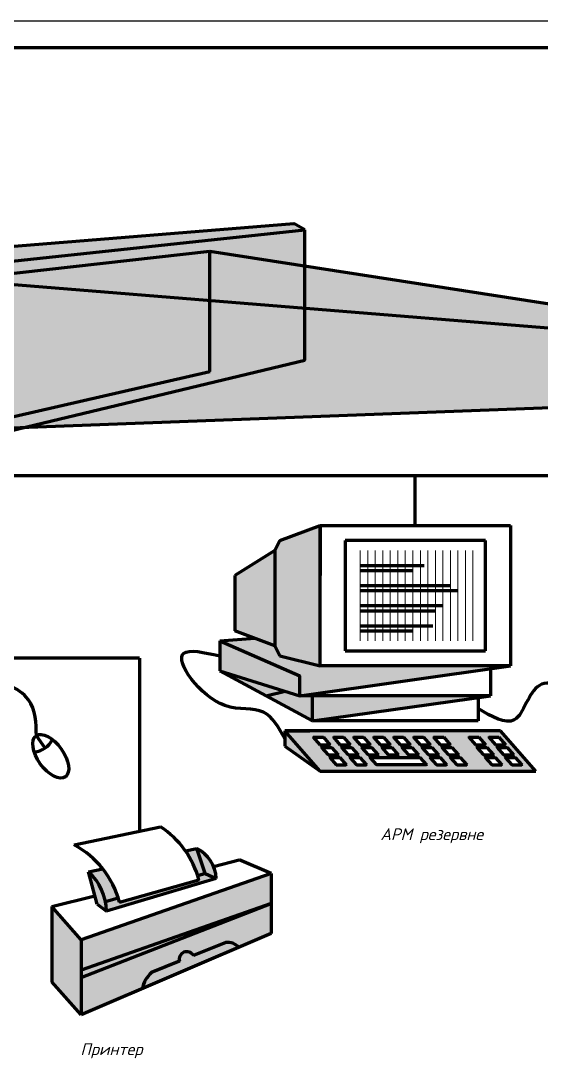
# Model space of a CAD drawing. Header units: millimetres. Extents: x 242 to 836, y 32 to 452.
# Drawn here: x 478.3 to 575.5, y 258 to 452.2 of the extents above; entities that cross this region are included whole.
import ezdxf

# ---------------------------------------------------------------- set-up
doc = ezdxf.new("R2010")
doc.units = ezdxf.units.MM
for name, color, linetype, lineweight in [('Контур', 3, 'Continuous', 0), ('Основна', 1, 'Continuous', 70), ('Товста', 1, 'Continuous', 120), ('Тонка', 7, 'Continuous', 5)]:
    doc.layers.add(name, color=color, linetype=linetype, lineweight=lineweight)
for name, color, linetype in [('Фон', 252, 'Continuous'), ('Фон 2', 254, 'Continuous'), ('Фон чорн.', 7, 'Continuous')]:
    doc.layers.add(name, color=color, linetype=linetype)
doc.styles.get("Standard").update_dxf_attribs({"font": 'isocpeui.ttf'})

msp = doc.modelspace()

# ---------------------------------------------------------------- hatches: boundary and pattern name
at = {"layer": 'Фон'}
for points in [[(465.66, 403.74), (513.57, 409.15), (531.29, 406.4), (531.29, 412.93), (461.16, 405.45), (461.16, 371.9), (477.79, 375.9), (465.66, 375.44)], [(534.1, 357.59), (526.7, 354.81), (525.85, 353.13), (525.85, 335.22), (526.75, 333.43), (534.1, 331.59)]]:
    msp.add_hatch(color=256, dxfattribs=at).paths.add_polyline_path(points)
h = msp.add_hatch(color=256, dxfattribs=at)
h.paths.add_polyline_path([(515.54, 336.02), (515.54, 335.13), (515.54, 330.6), (530.35, 325.97), (530.35, 329.54)])
h.paths.add_polyline_path([(525.66, 352.88), (518.35, 348.31), (518.35, 338.09), (525.66, 335.35)])
h.paths.add_polyline_path([(532.7, 325.75), (530.45, 325.75), (527.71, 326.61), (524.36, 325.81), (532.7, 321.3)])
h.paths.add_polyline_path([(527.73, 319.08), (527.73, 316.47), (533.76, 312.18)])
h = msp.add_hatch(color=256, dxfattribs=at)
h.paths.add_polyline_path([(489.43, 280.22), (484.18, 286.22), (484.18, 272.34), (489.43, 266.35)])
h.paths.add_polyline_path([(524.96, 287.06), (524.96, 292.49), (489.61, 280.15), (489.61, 274.63)])
h.paths.add_polyline_path([(502.72, 274.18), (507.82, 276.27, -0.823185), (510.56, 277.39), (516.56, 279.78, -0.256064), (519, 278.88), (524.96, 281.44), (524.96, 286.87), (489.61, 273.12), (489.61, 266.28), (500.91, 271.12, -0.16539)])
h.paths.add_polyline_path([(491.08, 292.68), (492.63, 286.89), (494.16, 285.71, 0.198915)])
h.paths.add_polyline_path([(493.55, 293.39), (491.08, 292.86, -0.160693), (494.16, 287.41), (496.37, 288.04, 0.089764)])
h.paths.add_polyline_path([(511.1, 297.18), (509.18, 296.76, -0.072716), (511.39, 292.3), (512.64, 292.65)])
h.paths.add_polyline_path([(511.31, 297.11), (512.85, 292.59), (514.7, 291.84, 0.259991)])
at = {"layer": 'Фон 2'}
h = msp.add_hatch(color=254, dxfattribs=at)
h.paths.add_polyline_path([(531.29, 406.22), (513.66, 408.95), (513.66, 399.87), (531.29, 398.44)])
h.paths.add_polyline_path([(513.48, 408.95), (466.73, 403.67), (513.48, 399.88)])
h.paths.add_polyline_path([(513.48, 399.7), (465.85, 403.56), (465.85, 375.65), (513.48, 386.63)])
h.paths.add_polyline_path([(531.29, 398.25), (513.66, 399.68), (513.66, 386.48), (466.73, 375.66), (478.72, 376.12), (531.29, 388.75)])
h = msp.add_hatch(color=254, dxfattribs=at)
h.paths.add_polyline_path([(639.1, 389.51), (531.48, 398.24), (531.48, 388.61), (479.64, 376.15), (639.1, 382.19)])
h.paths.add_polyline_path([(531.48, 406.19), (531.48, 398.42), (636.66, 389.9)])
at = {"layer": 'Фон чорн.'}
h = msp.add_hatch(color=256, dxfattribs=at)
h.paths.add_polyline_path([(460.98, 405.5), (456.48, 408.2), (456.48, 374.63), (460.98, 371.93)])
h.paths.add_polyline_path([(531.17, 413.1), (529.22, 414.21), (456.66, 408.27), (461.07, 405.63)])
h = msp.add_hatch(color=256, dxfattribs=at)
h.paths.add_polyline_path([(566.07, 331.03), (566.07, 331.38), (534.2, 331.38), (526.64, 333.27), (525.7, 335.15), (522.01, 336.53), (515.81, 336.09), (530.54, 329.65), (530.54, 325.95)])
h.paths.add_polyline_path([(563.73, 325.61), (563.73, 325.75), (532.88, 325.75), (532.88, 321.27)])
h.paths.add_polyline_path([(516.27, 330.18), (524.12, 325.94), (527.37, 326.71)])
h.paths.add_polyline_path([(567.93, 319.19), (527.81, 319.19), (534.2, 311.88), (574.33, 311.88)])
h.paths.add_polyline_path([(534.3, 316.31), (536.36, 316.31), (537.76, 314.71), (535.7, 314.71)], flags=16)
h.paths.add_polyline_path([(534.16, 316.6), (532.76, 318.2), (534.83, 318.2), (536.23, 316.6)], flags=16)
h.paths.add_polyline_path([(534.17, 316.69), (532.94, 318.1), (534.82, 318.1), (536.05, 316.69)], flags=0)
h.paths.add_polyline_path([(534.47, 316.22), (536.35, 316.22), (537.58, 314.81), (535.71, 314.81)], flags=0)
h.paths.add_polyline_path([(534.17, 316.79), (533.12, 318.01), (534.82, 318.01), (535.87, 316.79)], flags=0)
h.paths.add_polyline_path([(534.65, 316.12), (536.35, 316.12), (537.41, 314.9), (535.71, 314.9)], flags=0)
h.paths.add_polyline_path([(535.83, 314.43), (537.89, 314.43), (539.29, 312.83), (537.23, 312.83)], flags=16)
h.paths.add_polyline_path([(536, 314.33), (537.88, 314.33), (539.11, 312.92), (537.24, 312.92)], flags=0)
h.paths.add_polyline_path([(536.18, 314.24), (537.88, 314.24), (538.94, 313.02), (537.24, 313.02)], flags=0)
h.paths.add_polyline_path([(536.51, 318.2), (538.58, 318.2), (539.98, 316.6), (537.91, 316.6)], flags=16)
h.paths.add_polyline_path([(536.69, 318.1), (538.57, 318.1), (539.8, 316.69), (537.92, 316.69)], flags=0)
h.paths.add_polyline_path([(536.87, 318.01), (538.57, 318.01), (539.62, 316.79), (537.92, 316.79)], flags=0)
h.paths.add_polyline_path([(538.05, 316.31), (540.11, 316.31), (541.51, 314.71), (539.45, 314.71)], flags=16)
h.paths.add_polyline_path([(538.22, 316.22), (540.1, 316.22), (541.33, 314.81), (539.46, 314.81)], flags=0)
h.paths.add_polyline_path([(538.4, 316.12), (540.1, 316.12), (541.16, 314.9), (539.46, 314.9)], flags=0)
h.paths.add_polyline_path([(539.58, 314.43), (541.64, 314.43), (543.04, 312.83), (540.98, 312.83)], flags=16)
h.paths.add_polyline_path([(539.75, 314.33), (541.63, 314.33), (542.86, 312.92), (540.99, 312.92)], flags=0)
h.paths.add_polyline_path([(539.93, 314.24), (541.63, 314.24), (542.69, 313.02), (540.99, 313.02)], flags=0)
h.paths.add_polyline_path([(540.26, 318.2), (542.33, 318.2), (543.73, 316.6), (541.66, 316.6)], flags=16)
h.paths.add_polyline_path([(540.44, 318.1), (542.32, 318.1), (543.55, 316.69), (541.67, 316.69)], flags=0)
h.paths.add_polyline_path([(540.62, 318.01), (542.32, 318.01), (543.37, 316.79), (541.67, 316.79)], flags=0)
h.paths.add_polyline_path([(541.8, 316.31), (543.86, 316.31), (545.26, 314.71), (543.2, 314.71)], flags=16)
h.paths.add_polyline_path([(541.97, 316.22), (543.85, 316.22), (545.08, 314.81), (543.21, 314.81)], flags=0)
h.paths.add_polyline_path([(542.15, 316.12), (543.85, 316.12), (544.91, 314.9), (543.21, 314.9)], flags=0)
h.paths.add_polyline_path([(543.33, 314.43), (552.89, 314.43), (554.29, 312.83), (544.73, 312.83)], flags=16)
h.paths.add_polyline_path([(543.5, 314.33), (552.88, 314.33), (554.11, 312.92), (544.74, 312.92)], flags=0)
h.paths.add_polyline_path([(543.68, 314.24), (552.88, 314.24), (553.94, 313.02), (544.74, 313.02)], flags=0)
h.paths.add_polyline_path([(544.01, 318.2), (546.08, 318.2), (547.48, 316.6), (545.41, 316.6)], flags=16)
h.paths.add_polyline_path([(544.19, 318.1), (546.07, 318.1), (547.3, 316.69), (545.42, 316.69)], flags=0)
h.paths.add_polyline_path([(544.37, 318.01), (546.07, 318.01), (547.12, 316.79), (545.42, 316.79)], flags=0)
h.paths.add_polyline_path([(545.55, 316.31), (547.61, 316.31), (549.01, 314.71), (546.95, 314.71)], flags=16)
h.paths.add_polyline_path([(545.72, 316.22), (547.6, 316.22), (548.83, 314.81), (546.96, 314.81)], flags=0)
h.paths.add_polyline_path([(545.9, 316.12), (547.6, 316.12), (548.66, 314.9), (546.96, 314.9)], flags=0)
h.paths.add_polyline_path([(547.76, 318.2), (549.83, 318.2), (551.23, 316.6), (549.16, 316.6)], flags=16)
h.paths.add_polyline_path([(547.94, 318.1), (549.82, 318.1), (551.05, 316.69), (549.17, 316.69)], flags=0)
h.paths.add_polyline_path([(548.12, 318.01), (549.82, 318.01), (550.87, 316.79), (549.17, 316.79)], flags=0)
h.paths.add_polyline_path([(549.3, 316.31), (551.36, 316.31), (552.76, 314.71), (550.7, 314.71)], flags=16)
h.paths.add_polyline_path([(549.47, 316.22), (551.35, 316.22), (552.58, 314.81), (550.71, 314.81)], flags=0)
h.paths.add_polyline_path([(549.65, 316.12), (551.35, 316.12), (552.41, 314.9), (550.71, 314.9)], flags=0)
h.paths.add_polyline_path([(551.51, 318.2), (553.58, 318.2), (554.98, 316.6), (552.91, 316.6)], flags=16)
h.paths.add_polyline_path([(551.69, 318.1), (553.57, 318.1), (554.8, 316.69), (552.92, 316.69)], flags=0)
h.paths.add_polyline_path([(551.87, 318.01), (553.57, 318.01), (554.62, 316.79), (552.92, 316.79)], flags=0)
h.paths.add_polyline_path([(553.05, 316.31), (555.11, 316.31), (556.51, 314.71), (554.45, 314.71)], flags=16)
h.paths.add_polyline_path([(553.22, 316.22), (555.1, 316.22), (556.33, 314.81), (554.46, 314.81)], flags=0)
h.paths.add_polyline_path([(553.4, 316.12), (555.1, 316.12), (556.16, 314.9), (554.46, 314.9)], flags=0)
h.paths.add_polyline_path([(554.58, 314.43), (556.64, 314.43), (558.04, 312.83), (555.98, 312.83)], flags=16)
h.paths.add_polyline_path([(554.75, 314.33), (556.63, 314.33), (557.86, 312.92), (555.99, 312.92)], flags=0)
h.paths.add_polyline_path([(554.93, 314.24), (556.63, 314.24), (557.69, 313.02), (555.99, 313.02)], flags=0)
h.paths.add_polyline_path([(555.26, 318.2), (557.33, 318.2), (558.73, 316.6), (556.66, 316.6)], flags=16)
h.paths.add_polyline_path([(555.44, 318.1), (557.32, 318.1), (558.55, 316.69), (556.67, 316.69)], flags=0)
h.paths.add_polyline_path([(555.62, 318.01), (557.32, 318.01), (558.37, 316.79), (556.67, 316.79)], flags=0)
h.paths.add_polyline_path([(556.8, 316.31), (558.86, 316.31), (560.26, 314.71), (558.2, 314.71)], flags=16)
h.paths.add_polyline_path([(556.97, 316.22), (558.85, 316.22), (560.08, 314.81), (558.21, 314.81)], flags=0)
h.paths.add_polyline_path([(557.15, 316.12), (558.85, 316.12), (559.91, 314.9), (558.21, 314.9)], flags=0)
h.paths.add_polyline_path([(558.33, 314.43), (560.39, 314.43), (561.79, 312.83), (559.73, 312.83)], flags=16)
h.paths.add_polyline_path([(558.5, 314.33), (560.38, 314.33), (561.61, 312.92), (559.74, 312.92)], flags=0)
h.paths.add_polyline_path([(558.68, 314.24), (560.38, 314.24), (561.44, 313.02), (559.74, 313.02)], flags=0)
h.paths.add_polyline_path([(561.81, 318.2), (563.87, 318.2), (565.27, 316.6), (563.21, 316.6)], flags=16)
h.paths.add_polyline_path([(562, 318.1), (563.88, 318.1), (565.11, 316.69), (563.24, 316.69)], flags=0)
h.paths.add_polyline_path([(562.16, 318.01), (563.86, 318.01), (564.92, 316.79), (563.22, 316.79)], flags=0)
h.paths.add_polyline_path([(563.34, 316.31), (565.4, 316.31), (566.8, 314.71), (564.74, 314.71)], flags=16)
h.paths.add_polyline_path([(563.53, 316.22), (565.41, 316.22), (566.64, 314.81), (564.77, 314.81)], flags=0)
h.paths.add_polyline_path([(563.69, 316.12), (565.39, 316.12), (566.45, 314.9), (564.75, 314.9)], flags=0)
h.paths.add_polyline_path([(564.87, 314.43), (566.93, 314.43), (568.33, 312.83), (566.27, 312.83)], flags=16)
h.paths.add_polyline_path([(565.07, 314.33), (566.94, 314.33), (568.18, 312.92), (566.3, 312.92)], flags=0)
h.paths.add_polyline_path([(565.22, 314.24), (566.92, 314.24), (567.98, 313.02), (566.28, 313.02)], flags=0)
h.paths.add_polyline_path([(565.56, 318.2), (567.62, 318.2), (569.02, 316.6), (566.96, 316.6)], flags=16)
h.paths.add_polyline_path([(565.75, 318.1), (567.63, 318.1), (568.86, 316.69), (566.99, 316.69)], flags=0)
h.paths.add_polyline_path([(565.91, 318.01), (567.61, 318.01), (568.67, 316.79), (566.97, 316.79)], flags=0)
h.paths.add_polyline_path([(567.09, 316.31), (569.15, 316.31), (570.55, 314.71), (568.49, 314.71)], flags=16)
h.paths.add_polyline_path([(567.28, 316.22), (569.16, 316.22), (570.39, 314.81), (568.52, 314.81)], flags=0)
h.paths.add_polyline_path([(567.44, 316.12), (569.14, 316.12), (570.2, 314.9), (568.5, 314.9)], flags=0)
h.paths.add_polyline_path([(568.62, 314.43), (570.68, 314.43), (572.08, 312.83), (570.02, 312.83)], flags=16)
h.paths.add_polyline_path([(568.82, 314.33), (570.69, 314.33), (571.93, 312.92), (570.05, 312.92)], flags=0)
h.paths.add_polyline_path([(568.97, 314.24), (570.67, 314.24), (571.73, 313.02), (570.03, 313.02)], flags=0)
h.paths.add_polyline_path([(514.54, 291.72), (512.75, 292.5), (511.44, 292.12, -0.011856), (511.67, 291.34), (496.62, 287.15, 0.010931), (496.42, 287.86), (494.19, 287.23, -0.039406), (494.35, 285.67)])
h.paths.add_polyline_path([(524.96, 286.97), (524.96, 286.97), (489.61, 274.44), (489.61, 273.31)])
h.paths.add_polyline_path([(518.86, 278.82, 0.244894), (516.56, 279.59), (510.53, 277.19), (510.5, 277.18, 0.914802), (508.03, 276.17), (502.72, 273.99, 0.153159), (501.11, 271.21)])
h.paths.add_polyline_path([(464.81, 319.19), (424.68, 319.19), (431.07, 311.88), (471.21, 311.88)])
h.paths.add_polyline_path([(460.22, 316.31), (462.28, 316.31), (463.68, 314.71), (461.61, 314.71)], flags=16)
h.paths.add_polyline_path([(460.41, 316.22), (462.28, 316.22), (463.52, 314.81), (461.64, 314.81)], flags=0)
h.paths.add_polyline_path([(460.08, 316.6), (458.68, 318.2), (460.75, 318.2), (462.14, 316.6)], flags=16)
h.paths.add_polyline_path([(460.57, 316.12), (462.27, 316.12), (463.33, 314.9), (461.63, 314.9)], flags=0)
h.paths.add_polyline_path([(460.11, 316.69), (458.88, 318.1), (460.75, 318.1), (461.99, 316.69)], flags=0)
h.paths.add_polyline_path([(458.66, 312.83), (456.6, 312.83), (455.2, 314.43), (457.27, 314.43)], flags=16)
h.paths.add_polyline_path([(460.09, 316.79), (459.03, 318.01), (460.73, 318.01), (461.79, 316.79)], flags=0)
h.paths.add_polyline_path([(458.49, 312.92), (456.61, 312.92), (455.38, 314.33), (457.25, 314.33)], flags=0)
h.paths.add_polyline_path([(457.13, 314.71), (455.07, 314.71), (453.67, 316.31), (455.73, 316.31)], flags=16)
h.paths.add_polyline_path([(458.31, 313.02), (456.61, 313.02), (455.55, 314.24), (457.25, 314.24)], flags=0)
h.paths.add_polyline_path([(456.96, 314.81), (455.08, 314.81), (453.85, 316.22), (455.72, 316.22)], flags=0)
h.paths.add_polyline_path([(456.78, 314.9), (455.08, 314.9), (454.02, 316.12), (455.72, 316.12)], flags=0)
h.paths.add_polyline_path([(461.75, 314.43), (463.81, 314.43), (465.21, 312.83), (463.15, 312.83)], flags=16)
h.paths.add_polyline_path([(461.94, 314.33), (463.82, 314.33), (465.05, 312.92), (463.18, 312.92)], flags=0)
h.paths.add_polyline_path([(462.1, 314.24), (463.8, 314.24), (464.86, 313.02), (463.16, 313.02)], flags=0)
h.paths.add_polyline_path([(455.6, 316.6), (453.54, 316.6), (452.14, 318.2), (454.2, 318.2)], flags=16)
h.paths.add_polyline_path([(455.42, 316.69), (453.55, 316.69), (452.32, 318.1), (454.19, 318.1)], flags=0)
h.paths.add_polyline_path([(455.25, 316.79), (453.55, 316.79), (452.49, 318.01), (454.19, 318.01)], flags=0)
h.paths.add_polyline_path([(462.43, 318.2), (464.5, 318.2), (465.89, 316.6), (463.83, 316.6)], flags=16)
h.paths.add_polyline_path([(462.63, 318.1), (464.5, 318.1), (465.74, 316.69), (463.86, 316.69)], flags=0)
h.paths.add_polyline_path([(462.78, 318.01), (464.48, 318.01), (465.54, 316.79), (463.84, 316.79)], flags=0)
h.paths.add_polyline_path([(454.91, 312.83), (452.85, 312.83), (451.45, 314.43), (453.52, 314.43)], flags=16)
h.paths.add_polyline_path([(454.74, 312.92), (452.86, 312.92), (451.63, 314.33), (453.5, 314.33)], flags=0)
h.paths.add_polyline_path([(454.56, 313.02), (452.86, 313.02), (451.8, 314.24), (453.5, 314.24)], flags=0)
h.paths.add_polyline_path([(463.97, 316.31), (466.03, 316.31), (467.43, 314.71), (465.36, 314.71)], flags=16)
h.paths.add_polyline_path([(464.16, 316.22), (466.03, 316.22), (467.27, 314.81), (465.39, 314.81)], flags=0)
h.paths.add_polyline_path([(464.32, 316.12), (466.02, 316.12), (467.08, 314.9), (465.38, 314.9)], flags=0)
h.paths.add_polyline_path([(453.38, 314.71), (451.32, 314.71), (449.92, 316.31), (451.98, 316.31)], flags=16)
h.paths.add_polyline_path([(453.21, 314.81), (451.33, 314.81), (450.1, 316.22), (451.97, 316.22)], flags=0)
h.paths.add_polyline_path([(453.03, 314.9), (451.33, 314.9), (450.27, 316.12), (451.97, 316.12)], flags=0)
h.paths.add_polyline_path([(465.5, 314.43), (467.56, 314.43), (468.96, 312.83), (466.9, 312.83)], flags=16)
h.paths.add_polyline_path([(465.69, 314.33), (467.57, 314.33), (468.8, 312.92), (466.93, 312.92)], flags=0)
h.paths.add_polyline_path([(465.85, 314.24), (467.55, 314.24), (468.61, 313.02), (466.91, 313.02)], flags=0)
h.paths.add_polyline_path([(451.85, 316.6), (449.79, 316.6), (448.39, 318.2), (450.45, 318.2)], flags=16)
h.paths.add_polyline_path([(451.67, 316.69), (449.8, 316.69), (448.57, 318.1), (450.44, 318.1)], flags=0)
h.paths.add_polyline_path([(451.5, 316.79), (449.8, 316.79), (448.74, 318.01), (450.44, 318.01)], flags=0)
h.paths.add_polyline_path([(451.16, 312.83), (441.6, 312.83), (440.2, 314.43), (449.77, 314.43)], flags=16)
h.paths.add_polyline_path([(450.99, 312.92), (441.61, 312.92), (440.38, 314.33), (449.75, 314.33)], flags=0)
h.paths.add_polyline_path([(450.81, 313.02), (441.61, 313.02), (440.55, 314.24), (449.75, 314.24)], flags=0)
h.paths.add_polyline_path([(449.63, 314.71), (447.57, 314.71), (446.17, 316.31), (448.23, 316.31)], flags=16)
h.paths.add_polyline_path([(449.46, 314.81), (447.58, 314.81), (446.35, 316.22), (448.22, 316.22)], flags=0)
h.paths.add_polyline_path([(449.28, 314.9), (447.58, 314.9), (446.52, 316.12), (448.22, 316.12)], flags=0)
h.paths.add_polyline_path([(448.1, 316.6), (446.04, 316.6), (444.64, 318.2), (446.7, 318.2)], flags=16)
h.paths.add_polyline_path([(447.92, 316.69), (446.05, 316.69), (444.82, 318.1), (446.69, 318.1)], flags=0)
h.paths.add_polyline_path([(447.75, 316.79), (446.05, 316.79), (444.99, 318.01), (446.69, 318.01)], flags=0)
h.paths.add_polyline_path([(445.88, 314.71), (443.82, 314.71), (442.42, 316.31), (444.48, 316.31)], flags=16)
h.paths.add_polyline_path([(445.71, 314.81), (443.83, 314.81), (442.6, 316.22), (444.47, 316.22)], flags=0)
h.paths.add_polyline_path([(445.53, 314.9), (443.83, 314.9), (442.77, 316.12), (444.47, 316.12)], flags=0)
h.paths.add_polyline_path([(444.35, 316.6), (442.29, 316.6), (440.89, 318.2), (442.95, 318.2)], flags=16)
h.paths.add_polyline_path([(444.17, 316.69), (442.3, 316.69), (441.07, 318.1), (442.94, 318.1)], flags=0)
h.paths.add_polyline_path([(444, 316.79), (442.3, 316.79), (441.24, 318.01), (442.94, 318.01)], flags=0)
h.paths.add_polyline_path([(442.13, 314.71), (440.07, 314.71), (438.67, 316.31), (440.73, 316.31)], flags=16)
h.paths.add_polyline_path([(441.96, 314.81), (440.08, 314.81), (438.85, 316.22), (440.72, 316.22)], flags=0)
h.paths.add_polyline_path([(441.78, 314.9), (440.08, 314.9), (439.02, 316.12), (440.72, 316.12)], flags=0)
h.paths.add_polyline_path([(440.6, 316.6), (438.54, 316.6), (437.14, 318.2), (439.2, 318.2)], flags=16)
h.paths.add_polyline_path([(440.42, 316.69), (438.55, 316.69), (437.32, 318.1), (439.19, 318.1)], flags=0)
h.paths.add_polyline_path([(440.25, 316.79), (438.55, 316.79), (437.49, 318.01), (439.19, 318.01)], flags=0)
h.paths.add_polyline_path([(439.91, 312.83), (437.85, 312.83), (436.45, 314.43), (438.52, 314.43)], flags=16)
h.paths.add_polyline_path([(439.74, 312.92), (437.86, 312.92), (436.63, 314.33), (438.5, 314.33)], flags=0)
h.paths.add_polyline_path([(439.56, 313.02), (437.86, 313.02), (436.8, 314.24), (438.5, 314.24)], flags=0)
h.paths.add_polyline_path([(438.38, 314.71), (436.32, 314.71), (434.92, 316.31), (436.98, 316.31)], flags=16)
h.paths.add_polyline_path([(438.21, 314.81), (436.33, 314.81), (435.1, 316.22), (436.97, 316.22)], flags=0)
h.paths.add_polyline_path([(438.03, 314.9), (436.33, 314.9), (435.27, 316.12), (436.97, 316.12)], flags=0)
h.paths.add_polyline_path([(436.85, 316.6), (434.79, 316.6), (433.39, 318.2), (435.45, 318.2)], flags=16)
h.paths.add_polyline_path([(436.67, 316.69), (434.8, 316.69), (433.57, 318.1), (435.44, 318.1)], flags=0)
h.paths.add_polyline_path([(436.5, 316.79), (434.8, 316.79), (433.74, 318.01), (435.44, 318.01)], flags=0)
h.paths.add_polyline_path([(436.16, 312.83), (434.1, 312.83), (432.7, 314.43), (434.77, 314.43)], flags=16)
h.paths.add_polyline_path([(435.99, 312.92), (434.11, 312.92), (432.88, 314.33), (434.75, 314.33)], flags=0)
h.paths.add_polyline_path([(435.81, 313.02), (434.11, 313.02), (433.05, 314.24), (434.75, 314.24)], flags=0)
h.paths.add_polyline_path([(434.63, 314.71), (432.57, 314.71), (431.17, 316.31), (433.23, 316.31)], flags=16)
h.paths.add_polyline_path([(434.46, 314.81), (432.58, 314.81), (431.35, 316.22), (433.22, 316.22)], flags=0)
h.paths.add_polyline_path([(434.28, 314.9), (432.58, 314.9), (431.52, 316.12), (433.22, 316.12)], flags=0)
h.paths.add_polyline_path([(433.1, 316.6), (431.04, 316.6), (429.64, 318.2), (431.7, 318.2)], flags=16)
h.paths.add_polyline_path([(432.92, 316.69), (431.05, 316.69), (429.82, 318.1), (431.69, 318.1)], flags=0)
h.paths.add_polyline_path([(432.75, 316.79), (431.05, 316.79), (429.99, 318.01), (431.69, 318.01)], flags=0)
h.paths.add_polyline_path([(460.6, 325.61), (460.6, 325.75), (429.76, 325.75), (429.76, 321.27)])
h.paths.add_polyline_path([(462.95, 331.03), (462.95, 331.38), (431.07, 331.38), (423.52, 333.27), (422.58, 335.15), (418.88, 336.53), (412.69, 336.09), (427.41, 329.65), (427.41, 325.95)])
h.paths.add_polyline_path([(413.14, 330.18), (420.99, 325.94), (424.25, 326.71)])

# ---------------------------------------------------------------- linework, layer by layer
at = {"color": 0, "lineweight": 100}
msp.add_line((262.18, 447.17), (831.18, 447.17), dxfattribs=at)
at = {"layer": 'Defpoints', "color": 0}
msp.add_line((242.18, 452.17), (836.18, 452.17), dxfattribs=at)
at = {"layer": 'Контур', "color": 7}
for p, q in [((456.66, 408.27), (529.22, 414.21)), ((529.22, 414.21), (531.17, 413.1)), ((461.07, 405.63), (531.17, 413.1)), ((461.16, 405.45), (531.29, 412.93)), ((531.29, 412.93), (531.29, 406.4)), ((513.57, 409.15), (465.66, 403.74)), ((466.73, 403.67), (513.48, 408.95)), ((513.48, 408.95), (513.48, 399.88)), ((531.29, 406.4), (513.57, 409.15)), ((513.66, 408.95), (513.66, 399.87)), ((531.29, 406.22), (513.66, 408.95)), ((531.29, 406.22), (531.29, 398.44)), ((636.66, 389.9), (531.48, 406.19)), ((531.48, 406.19), (531.48, 398.42)), ((513.48, 399.7), (465.85, 403.56)), ((466.73, 403.67), (513.48, 399.88)), ((513.48, 399.7), (513.48, 386.63)), ((513.66, 399.87), (531.29, 398.44)), ((531.29, 398.25), (513.66, 399.68)), ((513.66, 399.68), (513.66, 386.48)), ((531.29, 398.25), (531.29, 388.75)), ((531.48, 398.42), (636.66, 389.9)), ((639.1, 389.51), (531.48, 398.24)), ((531.48, 398.24), (531.48, 388.61)), ((531.29, 388.75), (478.72, 376.12)), ((531.48, 388.61), (479.64, 376.15)), ((513.48, 386.63), (465.85, 375.65)), ((513.66, 386.48), (466.73, 375.66)), ((479.64, 376.15), (639.1, 382.19)), ((466.73, 375.66), (478.72, 376.12)), ((526.7, 354.81), (534.1, 357.59)), ((534.1, 357.59), (534.1, 331.59)), ((525.85, 353.13), (526.7, 354.81)), ((518.35, 348.31), (525.66, 352.88)), ((525.66, 335.35), (525.66, 352.88)), ((525.85, 335.22), (525.85, 353.13)), ((518.35, 338.09), (518.35, 348.31)), ((525.66, 335.35), (518.35, 338.09)), ((515.54, 336.02), (515.54, 335.13)), ((530.35, 329.54), (515.54, 336.02)), ((522.01, 336.53), (515.81, 336.09)), ((515.81, 336.09), (530.54, 329.65)), ((525.7, 335.15), (522.01, 336.53)), ((515.54, 330.6), (515.54, 335.13)), ((526.64, 333.27), (525.7, 335.15)), ((526.75, 333.43), (525.85, 335.22)), ((534.2, 331.38), (526.64, 333.27)), ((534.1, 331.59), (526.75, 333.43)), ((515.54, 330.58), (515.45, 330.63)), ((530.35, 325.97), (515.54, 330.6)), ((524.12, 325.94), (516.27, 330.18)), ((516.27, 330.18), (527.37, 326.71)), ((568.51, 331.38), (530.54, 325.95)), ((568.51, 331.38), (534.2, 331.38)), ((530.35, 325.97), (530.35, 329.54)), ((530.54, 329.65), (530.54, 325.95)), ((527.37, 326.71), (524.12, 325.94)), ((527.71, 326.61), (524.36, 325.81)), ((530.45, 325.75), (527.71, 326.61)), ((524.36, 325.81), (532.7, 321.3)), ((530.45, 325.75), (532.7, 325.75)), ((532.7, 325.75), (532.7, 321.3)), ((564.74, 325.75), (532.88, 325.75)), ((532.88, 321.27), (564.74, 325.75)), ((532.88, 325.75), (532.88, 321.27)), ((527.73, 319.08), (527.73, 316.47)), ((533.76, 312.18), (527.73, 319.08)), ((527.81, 319.19), (534.2, 311.88)), ((567.93, 319.19), (527.81, 319.19)), ((574.33, 311.88), (567.93, 319.19)), ((527.73, 316.47), (533.76, 312.18)), ((534.16, 316.6), (532.76, 318.2)), ((532.76, 318.2), (534.83, 318.2)), ((534.82, 318.01), (533.12, 318.01)), ((533.12, 318.01), (534.17, 316.79)), ((536.23, 316.6), (534.16, 316.6)), ((534.17, 316.79), (535.87, 316.79)), ((535.87, 316.79), (534.82, 318.01)), ((536.23, 316.6), (534.83, 318.2)), ((536.51, 318.2), (538.58, 318.2)), ((537.91, 316.6), (536.51, 318.2)), ((536.87, 318.01), (537.92, 316.79)), ((538.57, 318.01), (536.87, 318.01)), ((539.98, 316.6), (537.91, 316.6)), ((537.92, 316.79), (539.62, 316.79)), ((539.62, 316.79), (538.57, 318.01)), ((539.98, 316.6), (538.58, 318.2)), ((540.26, 318.2), (542.33, 318.2)), ((541.66, 316.6), (540.26, 318.2)), ((540.62, 318.01), (541.67, 316.79)), ((542.32, 318.01), (540.62, 318.01)), ((543.73, 316.6), (541.66, 316.6)), ((541.67, 316.79), (543.37, 316.79)), ((543.37, 316.79), (542.32, 318.01)), ((543.73, 316.6), (542.33, 318.2)), ((544.01, 318.2), (546.08, 318.2)), ((545.41, 316.6), (544.01, 318.2)), ((544.37, 318.01), (545.42, 316.79)), ((546.07, 318.01), (544.37, 318.01)), ((547.48, 316.6), (545.41, 316.6)), ((545.42, 316.79), (547.12, 316.79)), ((547.12, 316.79), (546.07, 318.01)), ((547.48, 316.6), (546.08, 318.2)), ((547.76, 318.2), (549.83, 318.2)), ((549.16, 316.6), (547.76, 318.2)), ((548.12, 318.01), (549.17, 316.79)), ((549.82, 318.01), (548.12, 318.01)), ((551.23, 316.6), (549.16, 316.6)), ((549.17, 316.79), (550.87, 316.79)), ((550.87, 316.79), (549.82, 318.01)), ((551.23, 316.6), (549.83, 318.2)), ((551.51, 318.2), (553.58, 318.2)), ((552.91, 316.6), (551.51, 318.2)), ((551.87, 318.01), (552.92, 316.79)), ((553.57, 318.01), (551.87, 318.01)), ((554.98, 316.6), (552.91, 316.6)), ((552.92, 316.79), (554.62, 316.79)), ((554.62, 316.79), (553.57, 318.01)), ((554.98, 316.6), (553.58, 318.2)), ((555.26, 318.2), (557.33, 318.2)), ((556.66, 316.6), (555.26, 318.2)), ((555.62, 318.01), (556.67, 316.79)), ((557.32, 318.01), (555.62, 318.01)), ((558.73, 316.6), (556.66, 316.6)), ((556.67, 316.79), (558.37, 316.79)), ((558.37, 316.79), (557.32, 318.01)), ((558.73, 316.6), (557.33, 318.2)), ((561.81, 318.2), (563.87, 318.2)), ((563.21, 316.6), (561.81, 318.2)), ((562.16, 318.01), (563.22, 316.79)), ((563.86, 318.01), (562.16, 318.01)), ((565.27, 316.6), (563.21, 316.6)), ((563.22, 316.79), (564.92, 316.79)), ((564.92, 316.79), (563.86, 318.01)), ((565.27, 316.6), (563.87, 318.2)), ((565.56, 318.2), (567.62, 318.2)), ((566.96, 316.6), (565.56, 318.2)), ((565.91, 318.01), (566.97, 316.79)), ((567.61, 318.01), (565.91, 318.01)), ((569.02, 316.6), (566.96, 316.6)), ((566.97, 316.79), (568.67, 316.79)), ((568.67, 316.79), (567.61, 318.01)), ((569.02, 316.6), (567.62, 318.2)), ((534.3, 316.31), (536.36, 316.31)), ((535.7, 314.71), (534.3, 316.31)), ((534.65, 316.12), (535.71, 314.9)), ((536.35, 316.12), (534.65, 316.12)), ((537.76, 314.71), (535.7, 314.71)), ((535.71, 314.9), (537.41, 314.9)), ((537.41, 314.9), (536.35, 316.12)), ((537.76, 314.71), (536.36, 316.31)), ((539.45, 314.71), (538.05, 316.31)), ((538.05, 316.31), (540.11, 316.31)), ((540.1, 316.12), (538.4, 316.12)), ((538.4, 316.12), (539.46, 314.9)), ((541.51, 314.71), (539.45, 314.71)), ((539.46, 314.9), (541.16, 314.9)), ((541.16, 314.9), (540.1, 316.12)), ((541.51, 314.71), (540.11, 316.31)), ((543.2, 314.71), (541.8, 316.31)), ((541.8, 316.31), (543.86, 316.31)), ((543.85, 316.12), (542.15, 316.12)), ((542.15, 316.12), (543.21, 314.9)), ((545.26, 314.71), (543.2, 314.71)), ((543.21, 314.9), (544.91, 314.9)), ((544.91, 314.9), (543.85, 316.12)), ((545.26, 314.71), (543.86, 316.31)), ((546.95, 314.71), (545.55, 316.31)), ((545.55, 316.31), (547.61, 316.31)), ((547.6, 316.12), (545.9, 316.12)), ((545.9, 316.12), (546.96, 314.9)), ((549.01, 314.71), (546.95, 314.71)), ((546.96, 314.9), (548.66, 314.9)), ((548.66, 314.9), (547.6, 316.12)), ((549.01, 314.71), (547.61, 316.31)), ((550.7, 314.71), (549.3, 316.31)), ((549.3, 316.31), (551.36, 316.31)), ((551.35, 316.12), (549.65, 316.12)), ((549.65, 316.12), (550.71, 314.9)), ((552.76, 314.71), (550.7, 314.71)), ((550.71, 314.9), (552.41, 314.9)), ((552.41, 314.9), (551.35, 316.12)), ((552.76, 314.71), (551.36, 316.31)), ((554.45, 314.71), (553.05, 316.31)), ((553.05, 316.31), (555.11, 316.31)), ((555.1, 316.12), (553.4, 316.12)), ((553.4, 316.12), (554.46, 314.9)), ((556.51, 314.71), (554.45, 314.71)), ((554.46, 314.9), (556.16, 314.9)), ((556.16, 314.9), (555.1, 316.12)), ((556.51, 314.71), (555.11, 316.31)), ((558.2, 314.71), (556.8, 316.31)), ((556.8, 316.31), (558.86, 316.31)), ((558.85, 316.12), (557.15, 316.12)), ((557.15, 316.12), (558.21, 314.9)), ((560.26, 314.71), (558.2, 314.71)), ((558.21, 314.9), (559.91, 314.9)), ((559.91, 314.9), (558.85, 316.12)), ((560.26, 314.71), (558.86, 316.31)), ((564.74, 314.71), (563.34, 316.31)), ((563.34, 316.31), (565.4, 316.31)), ((565.39, 316.12), (563.69, 316.12)), ((563.69, 316.12), (564.75, 314.9)), ((566.8, 314.71), (564.74, 314.71)), ((564.75, 314.9), (566.45, 314.9)), ((566.45, 314.9), (565.39, 316.12)), ((566.8, 314.71), (565.4, 316.31)), ((568.49, 314.71), (567.09, 316.31)), ((567.09, 316.31), (569.15, 316.31)), ((569.14, 316.12), (567.44, 316.12)), ((567.44, 316.12), (568.5, 314.9)), ((570.55, 314.71), (568.49, 314.71)), ((568.5, 314.9), (570.2, 314.9)), ((570.2, 314.9), (569.14, 316.12)), ((570.55, 314.71), (569.15, 316.31)), ((537.23, 312.83), (535.83, 314.43)), ((535.83, 314.43), (537.89, 314.43)), ((537.88, 314.24), (536.18, 314.24)), ((536.18, 314.24), (537.24, 313.02)), ((539.29, 312.83), (537.23, 312.83)), ((537.24, 313.02), (538.94, 313.02)), ((538.94, 313.02), (537.88, 314.24)), ((539.29, 312.83), (537.89, 314.43)), ((540.98, 312.83), (539.58, 314.43)), ((539.58, 314.43), (541.64, 314.43)), ((539.93, 314.24), (540.99, 313.02)), ((541.63, 314.24), (539.93, 314.24)), ((543.04, 312.83), (540.98, 312.83)), ((540.99, 313.02), (542.69, 313.02)), ((542.69, 313.02), (541.63, 314.24)), ((543.04, 312.83), (541.64, 314.43)), ((544.73, 312.83), (543.33, 314.43)), ((543.33, 314.43), (552.89, 314.43)), ((543.68, 314.24), (544.74, 313.02)), ((552.88, 314.24), (543.68, 314.24)), ((554.29, 312.83), (544.73, 312.83)), ((544.74, 313.02), (553.94, 313.02)), ((553.94, 313.02), (552.88, 314.24)), ((554.29, 312.83), (552.89, 314.43)), ((554.58, 314.43), (556.64, 314.43)), ((555.98, 312.83), (554.58, 314.43)), ((554.93, 314.24), (555.99, 313.02)), ((556.63, 314.24), (554.93, 314.24)), ((558.04, 312.83), (555.98, 312.83)), ((555.99, 313.02), (557.69, 313.02)), ((557.69, 313.02), (556.63, 314.24)), ((558.04, 312.83), (556.64, 314.43)), ((558.33, 314.43), (560.39, 314.43)), ((559.73, 312.83), (558.33, 314.43)), ((558.68, 314.24), (559.74, 313.02)), ((560.38, 314.24), (558.68, 314.24)), ((561.79, 312.83), (559.73, 312.83)), ((559.74, 313.02), (561.44, 313.02)), ((561.44, 313.02), (560.38, 314.24)), ((561.79, 312.83), (560.39, 314.43)), ((564.87, 314.43), (566.93, 314.43)), ((566.27, 312.83), (564.87, 314.43)), ((565.22, 314.24), (566.28, 313.02)), ((566.92, 314.24), (565.22, 314.24)), ((568.33, 312.83), (566.27, 312.83)), ((566.28, 313.02), (567.98, 313.02)), ((567.98, 313.02), (566.92, 314.24)), ((568.33, 312.83), (566.93, 314.43)), ((568.62, 314.43), (570.68, 314.43)), ((570.02, 312.83), (568.62, 314.43)), ((568.97, 314.24), (570.03, 313.02)), ((570.67, 314.24), (568.97, 314.24)), ((572.08, 312.83), (570.02, 312.83)), ((570.03, 313.02), (571.73, 313.02)), ((571.73, 313.02), (570.67, 314.24)), ((572.08, 312.83), (570.68, 314.43)), ((534.2, 311.88), (574.33, 311.88)), ((509.18, 296.76), (511.1, 297.18)), ((511.1, 297.18), (512.64, 292.65)), ((511.31, 297.11), (512.85, 292.59)), ((491.08, 292.86), (493.55, 293.39)), ((524.96, 292.49), (489.61, 280.15)), ((492.63, 286.89), (491.08, 292.68)), ((494.35, 285.67), (514.54, 291.72)), ((511.67, 291.34), (496.62, 287.15)), ((511.39, 292.3), (512.64, 292.65)), ((511.44, 292.12), (512.75, 292.5)), ((514.54, 291.72), (512.75, 292.5)), ((512.85, 292.59), (514.7, 291.84)), ((524.96, 287.06), (524.96, 292.49)), ((496.37, 288.04), (494.16, 287.41)), ((496.42, 287.86), (494.19, 287.23)), ((489.43, 280.22), (484.18, 286.22)), ((484.18, 286.22), (484.18, 272.34)), ((489.61, 274.63), (524.96, 287.06)), ((525.06, 287), (489.61, 274.44)), ((489.61, 273.31), (525.06, 287)), ((524.96, 286.87), (489.61, 273.12)), ((492.63, 286.89), (494.16, 285.71)), ((524.96, 286.97), (524.96, 286.97)), ((524.96, 281.44), (524.96, 286.87)), ((489.43, 266.35), (489.43, 280.22)), ((489.61, 280.15), (489.61, 274.63)), ((516.56, 279.59), (510.53, 277.19)), ((510.56, 277.39), (516.56, 279.78)), ((519, 278.88), (524.96, 281.44)), ((501.11, 271.21), (518.86, 278.82)), ((507.82, 276.27), (502.72, 274.18)), ((507.92, 276.12), (502.72, 273.99)), ((508.03, 276.17), (507.92, 276.12)), ((510.53, 277.19), (510.5, 277.18)), ((489.61, 274.44), (489.61, 273.31)), ((484.18, 272.34), (489.43, 266.35)), ((489.61, 273.12), (489.61, 266.28)), ((500.91, 271.12), (489.61, 266.28))]:
    msp.add_line(p, q, dxfattribs=at)
for centre, radius, start, end in [((508.28, 291.43), 6.44, 3.6248, 61.9198), ((495.01, 286.97), 17.22, 18.0087, 34.6448), ((480.17, 282.94), 16.98, 17.4706, 37.988), ((484.36, 285.47), 9.99, 11.2035, 47.7195), ((484.21, 285.48), 9.95, 1.3567, 46.3572), ((495.01, 286.97), 17.22, 14.691, 17.408), ((480.17, 282.94), 16.98, 14.3569, 16.862), ((484.36, 285.47), 9.99, 1.1378, 10.1644), ((516.96, 277.09), 2.71, 41.0902, 98.5413), ((516.97, 276.99), 2.63, 43.9499, 98.9923), ((509.3, 276.56), 1.51, 33.3424, 191.1852), ((509.31, 276.56), 1.34, 27.3652, 197.1746), ((506.31, 269.98), 5.52, 130.4973, 168.0619), ((506.35, 270.04), 5.37, 132.5133, 167.344)]:
    msp.add_arc(centre, radius, start, end, dxfattribs=at)
at = {"layer": 'Основна', "color": 7}
for p, q in [((456.38, 408.35), (529.29, 414.23)), ((531.38, 413.03), (529.29, 414.23)), ((461.07, 405.53), (531.38, 413.03)), ((531.38, 388.68), (531.38, 413.03)), ((465.76, 403.66), (513.57, 409.05)), ((513.57, 386.55), (513.57, 409.05)), ((513.57, 409.05), (639.2, 389.6)), ((639.2, 389.6), (465.76, 403.66)), ((461.07, 371.78), (531.38, 388.68)), ((465.76, 375.53), (513.57, 386.55)), ((639.2, 382.1), (465.76, 375.53)), ((526.7, 354.91), (534.2, 357.72)), ((534.2, 357.72), (569.82, 357.72)), ((534.2, 331.47), (534.2, 357.72)), ((534.2, 357.72), (534.2, 354.91)), ((534.2, 357.72), (534.2, 348.35)), ((569.82, 357.72), (569.82, 331.47)), ((526.7, 354.91), (525.76, 353.03)), ((534.2, 354.91), (534.2, 353.03)), ((552.01, 354.91), (538.88, 354.91)), ((538.88, 354.91), (538.88, 334.28)), ((565.13, 354.91), (552.01, 354.91)), ((565.13, 334.28), (565.13, 354.91)), ((525.76, 353.03), (518.26, 348.35)), ((525.76, 353.03), (525.76, 335.22)), ((518.26, 348.35), (518.26, 338.03)), ((541.7, 349.29), (551.54, 349.29)), ((541.7, 345.54), (559.98, 345.54)), ((541.7, 341.79), (555.76, 341.79)), ((525.76, 335.22), (518.26, 338.03)), ((541.7, 338.04), (551.54, 338.04)), ((515.45, 336.16), (522.01, 336.63)), ((515.45, 336.16), (515.45, 330.53)), ((515.45, 336.16), (530.45, 329.6)), ((525.76, 335.22), (526.7, 333.35)), ((538.88, 334.28), (565.13, 334.28)), ((526.7, 333.35), (534.2, 331.47)), ((515.45, 330.53), (530.45, 325.85)), ((515.45, 330.53), (532.79, 321.16)), ((530.45, 325.85), (569.82, 331.47)), ((569.82, 331.47), (534.2, 331.47)), ((569.82, 331.47), (566.07, 331.47)), ((566.07, 331.47), (566.07, 325.85)), ((530.45, 325.85), (530.45, 329.6)), ((524.12, 325.85), (527.71, 326.7)), ((532.79, 325.85), (530.45, 325.85)), ((532.79, 321.16), (532.79, 325.85)), ((563.73, 325.85), (532.79, 325.85)), ((532.79, 321.16), (566.07, 325.85)), ((566.07, 325.85), (563.73, 325.85)), ((563.73, 325.85), (563.73, 321.16)), ((563.73, 321.16), (532.79, 321.16)), ((482.83, 316.05), (481.17, 318.4)), ((567.95, 319.28), (527.63, 319.28)), ((534.2, 311.78), (527.63, 319.28)), ((527.63, 319.28), (527.63, 316.47)), ((527.63, 319.28), (532.32, 319.28)), ((574.51, 311.78), (567.95, 319.28)), ((527.63, 316.47), (534.2, 311.78)), ((532.94, 318.1), (534.17, 316.69)), ((532.94, 318.1), (534.82, 318.1)), ((534.17, 316.69), (536.05, 316.69)), ((534.82, 318.1), (536.05, 316.69)), ((536.69, 318.1), (538.57, 318.1)), ((536.69, 318.1), (537.92, 316.69)), ((537.92, 316.69), (539.8, 316.69)), ((538.57, 318.1), (539.8, 316.69)), ((540.44, 318.1), (542.32, 318.1)), ((540.44, 318.1), (541.67, 316.69)), ((541.67, 316.69), (543.55, 316.69)), ((542.32, 318.1), (543.55, 316.69)), ((544.19, 318.1), (546.07, 318.1)), ((544.19, 318.1), (545.42, 316.69)), ((545.42, 316.69), (547.3, 316.69)), ((546.07, 318.1), (547.3, 316.69)), ((547.94, 318.1), (549.82, 318.1)), ((547.94, 318.1), (549.17, 316.69)), ((549.17, 316.69), (551.05, 316.69)), ((549.82, 318.1), (551.05, 316.69)), ((551.69, 318.1), (553.57, 318.1)), ((551.69, 318.1), (552.92, 316.69)), ((552.92, 316.69), (554.8, 316.69)), ((553.57, 318.1), (554.8, 316.69)), ((555.44, 318.1), (557.32, 318.1)), ((555.44, 318.1), (556.67, 316.69)), ((556.67, 316.69), (558.55, 316.69)), ((557.32, 318.1), (558.55, 316.69)), ((562, 318.1), (563.88, 318.1)), ((562, 318.1), (563.24, 316.69)), ((563.24, 316.69), (565.11, 316.69)), ((563.88, 318.1), (565.11, 316.69)), ((565.75, 318.1), (567.63, 318.1)), ((565.75, 318.1), (566.99, 316.69)), ((566.99, 316.69), (568.86, 316.69)), ((567.63, 318.1), (568.86, 316.69)), ((534.47, 316.22), (535.71, 314.81)), ((534.47, 316.22), (536.35, 316.22)), ((535.71, 314.81), (537.58, 314.81)), ((536.35, 316.22), (537.58, 314.81)), ((538.22, 316.22), (540.1, 316.22)), ((538.22, 316.22), (539.46, 314.81)), ((539.46, 314.81), (541.33, 314.81)), ((540.1, 316.22), (541.33, 314.81)), ((541.97, 316.22), (543.85, 316.22)), ((541.97, 316.22), (543.21, 314.81)), ((543.21, 314.81), (545.08, 314.81)), ((543.85, 316.22), (545.08, 314.81)), ((545.72, 316.22), (547.6, 316.22)), ((545.72, 316.22), (546.96, 314.81)), ((546.96, 314.81), (548.83, 314.81)), ((547.6, 316.22), (548.83, 314.81)), ((549.47, 316.22), (551.35, 316.22)), ((549.47, 316.22), (550.71, 314.81)), ((550.71, 314.81), (552.58, 314.81)), ((551.35, 316.22), (552.58, 314.81)), ((553.22, 316.22), (555.1, 316.22)), ((553.22, 316.22), (554.46, 314.81)), ((554.46, 314.81), (556.33, 314.81)), ((555.1, 316.22), (556.33, 314.81)), ((556.97, 316.22), (558.85, 316.22)), ((556.97, 316.22), (558.21, 314.81)), ((558.21, 314.81), (560.08, 314.81)), ((558.85, 316.22), (560.08, 314.81)), ((563.53, 316.22), (565.41, 316.22)), ((563.53, 316.22), (564.77, 314.81)), ((564.77, 314.81), (566.64, 314.81)), ((565.41, 316.22), (566.64, 314.81)), ((567.28, 316.22), (569.16, 316.22)), ((567.28, 316.22), (568.52, 314.81)), ((568.52, 314.81), (570.39, 314.81)), ((569.16, 316.22), (570.39, 314.81)), ((536, 314.33), (537.24, 312.92)), ((536, 314.33), (537.88, 314.33)), ((537.24, 312.92), (539.11, 312.92)), ((537.88, 314.33), (539.11, 312.92)), ((539.75, 314.33), (541.63, 314.33)), ((539.75, 314.33), (540.99, 312.92)), ((540.99, 312.92), (542.86, 312.92)), ((541.63, 314.33), (542.86, 312.92)), ((543.5, 314.33), (544.74, 312.92)), ((543.5, 314.33), (552.88, 314.33)), ((554.11, 312.92), (544.74, 312.92)), ((552.88, 314.33), (554.11, 312.92)), ((554.75, 314.33), (556.63, 314.33)), ((554.75, 314.33), (555.99, 312.92)), ((555.99, 312.92), (557.86, 312.92)), ((556.63, 314.33), (557.86, 312.92)), ((558.5, 314.33), (560.38, 314.33)), ((558.5, 314.33), (559.74, 312.92)), ((559.74, 312.92), (561.61, 312.92)), ((560.38, 314.33), (561.61, 312.92)), ((565.07, 314.33), (566.94, 314.33)), ((565.07, 314.33), (566.3, 312.92)), ((566.3, 312.92), (568.18, 312.92)), ((566.94, 314.33), (568.18, 312.92)), ((568.82, 314.33), (570.69, 314.33)), ((568.82, 314.33), (570.05, 312.92)), ((570.05, 312.92), (571.93, 312.92)), ((570.69, 314.33), (571.93, 312.92)), ((534.2, 311.78), (574.51, 311.78)), ((488.23, 297.98), (504.38, 301.36)), ((509.04, 296.83), (511.15, 297.28)), ((512.75, 292.59), (511.15, 297.28)), ((514.29, 293.95), (519.09, 295.15)), ((525.06, 292.62), (519.09, 295.15)), ((490.92, 292.92), (493.57, 293.49)), ((525.06, 292.62), (489.52, 280.21)), ((492.54, 286.86), (490.92, 292.92)), ((514.8, 291.71), (494.25, 285.55)), ((496.69, 287.26), (511.56, 291.4)), ((512.75, 292.59), (511.33, 292.19)), ((512.75, 292.59), (514.8, 291.71)), ((525.06, 292.62), (525.06, 281.38)), ((484.09, 286.42), (492.12, 288.42)), ((496.48, 287.98), (494.09, 287.3)), ((489.52, 280.21), (484.09, 286.42)), ((484.09, 286.42), (484.09, 272.35)), ((525.06, 287), (489.52, 274.5)), ((489.52, 273.18), (525.06, 287)), ((492.54, 286.86), (494.25, 285.55)), ((525.06, 281.38), (489.52, 266.15)), ((489.52, 280.21), (489.52, 266.15)), ((516.56, 279.68), (510.53, 277.28)), ((507.92, 276.22), (502.72, 274.09)), ((489.52, 266.15), (484.09, 272.35))]:
    msp.add_line(p, q, dxfattribs=at)
for centre, radius, start, end in [((480.49, 319.47), 4.11, 274.3659, 333.3057), ((494.92, 286.97), 17.22, 14.9078, 56.6836), ((480.05, 282.83), 17.22, 14.9078, 61.6424), ((508.22, 291.38), 6.59, 2.8294, 63.5519), ((484.27, 285.47), 9.99, 0.4416, 48.228), ((516.96, 277.05), 2.67, 40.44, 98.8069), ((509.3, 276.56), 1.42, 30.5349, 194.0049), ((506.32, 270.01), 5.44, 131.4516, 168.8981)]:
    msp.add_arc(centre, radius, start, end, dxfattribs=at)
msp.add_ellipse((483.86, 314.55), major_axis=(2.74, -3.84), ratio=0.508879, dxfattribs=at)
at = {"layer": 'Товста', "color": 7}
for p, q in [((448.88, 367.1), (500.45, 367.1)), ((500.45, 367.1), (552.01, 367.1)), ((552.01, 357.72), (552.01, 367.1)), ((552.01, 367.1), (603.57, 367.1)), ((541.7, 350.22), (553.67, 350.22)), ((541.7, 346.48), (558.57, 346.48)), ((541.7, 342.73), (557.17, 342.73)), ((541.7, 338.98), (555.29, 338.98)), ((500.45, 332.88), (466.7, 332.88)), ((500.45, 332.88), (500.45, 300.54))]:
    msp.add_line(p, q, dxfattribs=at)
for points, end_tangent in [([(527.63, 317.88), (523.64, 322.79), (516.41, 324.05), (508.7, 333.79), (515.45, 333.35)], (1.030052, -0.708161)), ([(481.17, 318.4), (479.66, 325.15), (472.11, 327.82), (467.39, 321.38), (460.6, 323.5)], (-1.25, 0)), ([(584.3, 318.4), (582.79, 325.15), (575.24, 327.82), (570.52, 321.38), (563.73, 323.5)], (-1.25, 0))]:
    msp.add_spline(points, degree=3, dxfattribs=dict(at, end_tangent=end_tangent))
at = {"layer": 'Тонка', "color": 7}
for p, q in [((541.7, 353.04), (541.7, 336.16)), ((543.11, 353.04), (543.11, 336.16)), ((544.51, 353.04), (544.51, 336.16)), ((545.92, 353.04), (545.92, 336.16)), ((547.32, 353.04), (547.32, 336.16)), ((548.73, 353.04), (548.73, 336.16)), ((550.14, 353.04), (550.14, 336.16)), ((551.54, 353.04), (551.54, 336.16)), ((552.95, 353.04), (552.95, 336.16)), ((554.36, 353.04), (554.36, 336.16)), ((555.76, 353.04), (555.76, 336.16)), ((557.17, 353.04), (557.17, 336.16)), ((558.57, 353.04), (558.57, 336.16)), ((559.98, 353.04), (559.98, 336.16)), ((561.39, 353.04), (561.39, 336.16)), ((562.79, 353.04), (562.79, 336.16))]:
    msp.add_line(p, q, dxfattribs=at)

# ---------------------------------------------------------------- texts
at = {"layer": 'Основна', "color": 7, "char_height": 2.1875}
for s, insert, width, attachment_point in [('{\\fISOCPEUR|b0|i1|c204|p34;АРМ} {\\fISOCPEUR|b0|i1|c204|p34;резервне}', (555.08, 301.06), 42.2035, 2), ('{\\fISOCPEUR|b0|i1|c204|p34;Принтер}', (489.4, 260.83), 19.2662, 1)]:
    msp.add_mtext(s, dxfattribs=dict(at, insert=insert, width=width, attachment_point=attachment_point))

doc.saveas('drawing.dxf')
